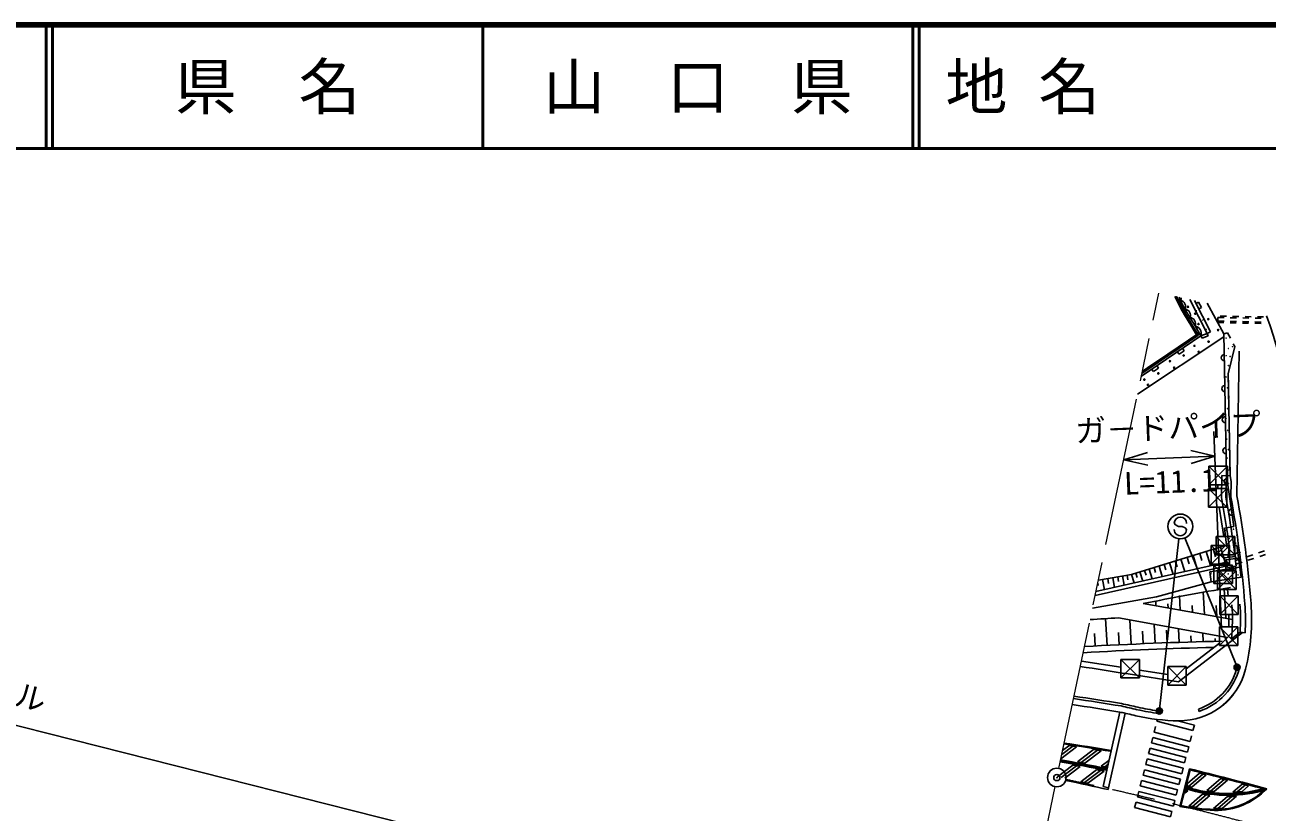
# Model space of a CAD drawing. Units: millimetres, scale not verified. Extents: x 40000 to 680000, y 20000 to 380000.
# Drawn here: x 296022 to 396354, y 316388 to 380000 of the extents above; entities that cross this region are included whole.
import ezdxf
from ezdxf.enums import TextEntityAlignment as Align

# ---------------------------------------------------------------- set-up
doc = ezdxf.new("R2010")
doc.units = ezdxf.units.MM
doc.header["$LTSCALE"] = 1000
doc.header["$PDMODE"] = 32
doc.header["$PDSIZE"] = 500
doc.linetypes.add('CHAIN', pattern=[18.5, 12, -1.5, 3.5, -1.5])
doc.layers.add('作業ﾚｲﾔ1', color=7, linetype='Continuous', lineweight=25)
doc.styles.add('@ＭＳ ゴシック', font='')
doc.styles.add('ＭＳ ゴシック', font='')
doc.styles.get('@ＭＳ ゴシック').set_extended_font_data('@MS Gothic')
doc.styles.get('ＭＳ ゴシック').set_extended_font_data('MS Gothic')

msp = doc.modelspace()

# ---------------------------------------------------------------- hatches: boundary and pattern name
at = {"layer": '作業ﾚｲﾔ1'}
msp.add_hatch(color=256, dxfattribs=at).paths.add_polyline_path([(393685, 325863), (393549, 325932), (393527, 325903), (393505, 325875), (393482, 325847), (393459, 325819), (393436, 325791), (393413, 325764), (393390, 325736), (393366, 325709), (393342, 325682), (393318, 325655), (393294, 325628), (393270, 325602), (393245, 325575), (393221, 325549), (393196, 325523), (393171, 325497), (393146, 325471), (393120, 325445), (393095, 325420), (393069, 325394), (393043, 325369), (393017, 325344), (392991, 325319), (392965, 325295), (392938, 325270), (392912, 325246), (392885, 325222), (392858, 325198), (392831, 325174), (392804, 325151), (392776, 325127), (392749, 325104), (392721, 325081), (392693, 325058), (392665, 325035), (392812, 324961), (392839, 324984), (392867, 325007), (392894, 325031), (392921, 325054), (392949, 325078), (392975, 325102), (393002, 325125), (393029, 325150), (393055, 325174), (393082, 325198), (393108, 325223), (393134, 325248), (393160, 325273), (393185, 325298), (393211, 325323), (393236, 325349), (393261, 325374), (393286, 325400), (393311, 325426), (393336, 325452), (393361, 325479), (393385, 325505), (393409, 325532), (393433, 325558), (393457, 325585), (393481, 325612), (393504, 325640), (393527, 325667), (393550, 325694), (393573, 325722), (393596, 325750), (393619, 325778), (393641, 325806), (393663, 325834)])

# ---------------------------------------------------------------- linework, layer by layer
at = {"layer": '作業ﾚｲﾔ1', "lineweight": 140}
msp.add_line((680000, 380000), (40000, 380000), dxfattribs=at)
at = {"layer": '作業ﾚｲﾔ1', "lineweight": 50}
for p, q in [((297750, 380000), (297750, 370000)), ((298250, 380000), (298250, 370000)), ((333000, 380000), (333000, 370000)), ((367750, 380000), (367750, 370000)), ((368250, 380000), (368250, 370000)), ((40000, 370000), (680000, 370000))]:
    msp.add_line(p, q, dxfattribs=at)
at = {"layer": '作業ﾚｲﾔ1', "linetype": 'CHAIN', "lineweight": 13}
for p, q in [((379524, 319919), (387608, 358327)), ((379215, 318451), (373715, 292316))]:
    msp.add_line(p, q, dxfattribs=at)
at = {"layer": '作業ﾚｲﾔ1'}
for p, q in [((389199, 357457), (388904, 358055)), ((388991, 357905), (388919, 358051)), ((389002, 357910), (388934, 358048)), ((389013, 357916), (388948, 358045)), ((389023, 357921), (388963, 358042)), ((389034, 357926), (388978, 358039)), ((389045, 357932), (388993, 358036)), ((389056, 357937), (389008, 358033)), ((389066, 357942), (389023, 358029)), ((389077, 357948), (389038, 358026)), ((389307, 357510), (389053, 358023)), ((389479, 356891), (389199, 357457)), ((389429, 357020), (389210, 357462)), ((389440, 357025), (389221, 357468)), ((389451, 357030), (389232, 357473)), ((389362, 357730), (389235, 357985)), ((389461, 357035), (389242, 357478)), ((389472, 357041), (389253, 357484)), ((389483, 357046), (389264, 357489)), ((389494, 357051), (389275, 357494)), ((389504, 357057), (389285, 357500)), ((389515, 357062), (389296, 357505)), ((389585, 356949), (389307, 357510)), ((389716, 357021), (389362, 357730)), ((391504, 355064), (390105, 357802)), ((391771, 355200), (390482, 357722)), ((390823, 357605), (390600, 357491)), ((391050, 357160), (390823, 357605)), ((392861, 355038), (391499, 357508)), ((389669, 356577), (389479, 356891)), ((389772, 356639), (389585, 356949)), ((390181, 355732), (389669, 356577)), ((389936, 356161), (389680, 356583)), ((389946, 356167), (389690, 356590)), ((389956, 356173), (389700, 356596)), ((389966, 356180), (389710, 356602)), ((390123, 356350), (389716, 357021)), ((389977, 356186), (389721, 356608)), ((389987, 356192), (389731, 356615)), ((389997, 356198), (389741, 356621)), ((390007, 356204), (389751, 356627)), ((390018, 356211), (389762, 356633)), ((390284, 355794), (389772, 356639)), ((390529, 355679), (390123, 356350)), ((390828, 357046), (391050, 357160)), ((392372, 356058), (392378, 356358)), ((392378, 356358), (392878, 356348)), ((392569, 356464), (393069, 356454)), ((393378, 356338), (393878, 356329)), ((393569, 356445), (394069, 356435)), ((394378, 356319), (394878, 356309)), ((394569, 356425), (395069, 356416)), ((395378, 356300), (395878, 356290)), ((395569, 356406), (396069, 356396)), ((390646, 354965), (390181, 355732)), ((390447, 355316), (390191, 355738)), ((390458, 355322), (390202, 355745)), ((390468, 355328), (390212, 355751)), ((390478, 355334), (390222, 355757)), ((390488, 355341), (390232, 355763)), ((390499, 355347), (390243, 355769)), ((390509, 355353), (390253, 355776)), ((390519, 355359), (390263, 355782)), ((390529, 355365), (390274, 355788)), ((390807, 354930), (390284, 355794)), ((391009, 354885), (390529, 355679)), ((392359, 355948), (392859, 355938)), ((392372, 356058), (392872, 356048)), ((393359, 355929), (393859, 355919)), ((393372, 356038), (393872, 356029)), ((394359, 355909), (394859, 355900)), ((394372, 356019), (394872, 356009)), ((395359, 355890), (395858, 355880)), ((395372, 356000), (395872, 355990)), ((392865, 354785), (385886, 350149)), ((386197, 351625), (391009, 354885)), ((389174, 353968), (390005, 354531)), ((389242, 353869), (390072, 354432)), ((389596, 354240), (390012, 354521)), ((389603, 354230), (390018, 354511)), ((389610, 354220), (390025, 354501)), ((389617, 354210), (390032, 354491)), ((389623, 354200), (390039, 354481)), ((389630, 354190), (390045, 354471)), ((389637, 354180), (390052, 354461)), ((389643, 354170), (390059, 354451)), ((389650, 354160), (390065, 354442)), ((390005, 354531), (390745, 355032)), ((390072, 354432), (390807, 354930)), ((390427, 354802), (390751, 355022)), ((390434, 354792), (390758, 355012)), ((390440, 354782), (390764, 355002)), ((390447, 354773), (390770, 354991)), ((390454, 354763), (390776, 354981)), ((390461, 354753), (390782, 354971)), ((390467, 354743), (390789, 354961)), ((390474, 354733), (390795, 354950)), ((390481, 354723), (390801, 354940)), ((391108, 354691), (391009, 354885)), ((391599, 354880), (391108, 354691)), ((391504, 355064), (391599, 354880)), ((393159, 355118), (392861, 355038)), ((392861, 355038), (393065, 343572)), ((393388, 354673), (393159, 355118)), ((393731, 354005), (393617, 354228)), ((387513, 352843), (388344, 353405)), ((387581, 352743), (388411, 353306)), ((387935, 353114), (388350, 353396)), ((387942, 353104), (388357, 353386)), ((387949, 353094), (388364, 353376)), ((387955, 353084), (388371, 353366)), ((387962, 353074), (388377, 353356)), ((387969, 353065), (388384, 353346)), ((387976, 353055), (388391, 353336)), ((387982, 353045), (388398, 353326)), ((387989, 353035), (388404, 353316)), ((388344, 353405), (389174, 353968)), ((388411, 353306), (389242, 353869)), ((388766, 353677), (389181, 353958)), ((388772, 353667), (389188, 353948)), ((388779, 353657), (389194, 353938)), ((388786, 353647), (389201, 353928)), ((388793, 353637), (389208, 353919)), ((388799, 353627), (389215, 353909)), ((388806, 353617), (389221, 353899)), ((388813, 353607), (389228, 353889)), ((388820, 353597), (389235, 353879)), ((389096, 353589), (389236, 353382)), ((389236, 353382), (389650, 353663)), ((389650, 353663), (389510, 353870)), ((393731, 354005), (393218, 351800)), ((394091, 353643), (393916, 341954)), ((386242, 351836), (386750, 352181)), ((386267, 351999), (386683, 352280)), ((386274, 351989), (386689, 352270)), ((386281, 351979), (386696, 352260)), ((386288, 351969), (386703, 352250)), ((386294, 351959), (386710, 352240)), ((386301, 351949), (386716, 352230)), ((386308, 351939), (386723, 352220)), ((386314, 351929), (386730, 352210)), ((386321, 351919), (386736, 352201)), ((386328, 351909), (386743, 352191)), ((386683, 352280), (387513, 352843)), ((386750, 352181), (387581, 352743)), ((387026, 352187), (387167, 351980)), ((387105, 352551), (387520, 352833)), ((387111, 352542), (387527, 352823)), ((387118, 352532), (387533, 352813)), ((387125, 352522), (387540, 352803)), ((387132, 352512), (387547, 352793)), ((387138, 352502), (387554, 352783)), ((387145, 352492), (387560, 352773)), ((387152, 352482), (387567, 352763)), ((387158, 352472), (387574, 352753)), ((387167, 351980), (387581, 352260)), ((387581, 352260), (387440, 352467)), ((393218, 351800), (393365, 343596)), ((393227, 351301), (393236, 350801)), ((393245, 350301), (393254, 349801)), ((393263, 349301), (393272, 348801)), ((393281, 348301), (393290, 347801)), ((392678, 331200), (392052, 347153)), ((393299, 347301), (393308, 346801)), ((393317, 346301), (393326, 345801)), ((386685, 345459), (384775, 344866)), ((392130, 345155), (384775, 344866)), ((392130, 345155), (390180, 345596)), ((390220, 344562), (392130, 345155)), ((393335, 345301), (393344, 344802)), ((384775, 344866), (386725, 344425)), ((391644, 342837), (391644, 344337)), ((391644, 344337), (393144, 344337)), ((393144, 344337), (391644, 342837)), ((393144, 342837), (391644, 344337)), ((393144, 344337), (393144, 342837)), ((393352, 344302), (393361, 343802)), ((392694, 343581), (392657, 341801)), ((392694, 343581), (393370, 343564)), ((393065, 343572), (393024, 341831)), ((393065, 343572), (393663, 339462)), ((393365, 343596), (393442, 343065)), ((391606, 341027), (391606, 342527)), ((391606, 342527), (393106, 342527)), ((393106, 342527), (391606, 341027)), ((393106, 341027), (391606, 342527)), ((393144, 342837), (391644, 342837)), ((392378, 342837), (392372, 342527)), ((393106, 342527), (393106, 341027)), ((393442, 343065), (393424, 341864)), ((393106, 341027), (391606, 341027)), ((392479, 341027), (392864, 338670)), ((388946, 339613), (388847, 339731)), ((389191, 339474), (388946, 339613)), ((389492, 339471), (389191, 339474)), ((389737, 339360), (389492, 339471)), ((389843, 339223), (389737, 339360)), ((393663, 339462), (392918, 339345)), ((393073, 337947), (392918, 339345)), ((387661, 324718), (389228, 338479)), ((393872, 328239), (389715, 338545)), ((392236, 337170), (392236, 338670)), ((392236, 338670), (393736, 338670)), ((393736, 338670), (392236, 337170)), ((393736, 337170), (392236, 338670)), ((393736, 338670), (393736, 337170)), ((385394, 335594), (393073, 337947)), ((390380, 337122), (390705, 336061)), ((390910, 337284), (391079, 336734)), ((391440, 337447), (391789, 336307)), ((391826, 336437), (391826, 337937)), ((391826, 337937), (393326, 337937)), ((393326, 337937), (391826, 336437)), ((393326, 336437), (391826, 337937)), ((392010, 337621), (392191, 337030)), ((393736, 337170), (392236, 337170)), ((392580, 337796), (392955, 336571)), ((393286, 337942), (393201, 336971)), ((393326, 337937), (393326, 336437)), ((393823, 337929), (393896, 337928)), ((393896, 337928), (394248, 335381)), ((394713, 337025), (395188, 337181)), ((395663, 337337), (396138, 337493)), ((395756, 337052), (396231, 337208)), ((382463, 333885), (393124, 336302)), ((382531, 334208), (393077, 336599)), ((387222, 336154), (387348, 335741)), ((387620, 336276), (387881, 335421)), ((388047, 336407), (388183, 335964)), ((388474, 336538), (388756, 335619)), ((388934, 336679), (389080, 336202)), ((389393, 336819), (389695, 335832)), ((389886, 336970), (390043, 336459)), ((394126, 336172), (391722, 335800)), ((393326, 336437), (391826, 336437)), ((392046, 334853), (392046, 336353)), ((392046, 336353), (393546, 336353)), ((393546, 336353), (392046, 334853)), ((393546, 334853), (392046, 336353)), ((392692, 336353), (392680, 336437)), ((392915, 336931), (393759, 337048)), ((393052, 335941), (392915, 336931)), ((393798, 336884), (393051, 336767)), ((393051, 336767), (393148, 336149)), ((393858, 336261), (393148, 336149)), ((393546, 336353), (393546, 334853)), ((393761, 336879), (393858, 336261)), ((393786, 336720), (394238, 336869)), ((393833, 336420), (394332, 336584)), ((394807, 336740), (395282, 336896)), ((330738, 314410), (248906, 335189)), ((382725, 335130), (385394, 335594)), ((383067, 335189), (383211, 334362)), ((383480, 335261), (383550, 334858)), ((383894, 335333), (384030, 334548)), ((384286, 335401), (384353, 335019)), ((384678, 335470), (384808, 334724)), ((385051, 335534), (385114, 335171)), ((385394, 335594), (385606, 334905)), ((385739, 335700), (385848, 335342)), ((386084, 335805), (386310, 335065)), ((386454, 335919), (386571, 335535)), ((386824, 336032), (387068, 335237)), ((391722, 335800), (391844, 335010)), ((394248, 335381), (391844, 335010)), ((392349, 334390), (392349, 335890)), ((392349, 335890), (393849, 335890)), ((393849, 335890), (392349, 334390)), ((393849, 334390), (392349, 335890)), ((393877, 336055), (393052, 335941)), ((393849, 335890), (393849, 334390)), ((382672, 334877), (382705, 334689)), ((391844, 335010), (387406, 333786)), ((391300, 332354), (391197, 334191)), ((393546, 334853), (392046, 334853)), ((393849, 334390), (392349, 334390)), ((393025, 332056), (392891, 334435)), ((393210, 333862), (393164, 334390)), ((382253, 332883), (387406, 333786)), ((393551, 331950), (386336, 333245)), ((387375, 333059), (387351, 333468)), ((388356, 332883), (388337, 333227)), ((389337, 332707), (389271, 333896)), ((392525, 332362), (392525, 333862)), ((392525, 333862), (394025, 333862)), ((394025, 333862), (392525, 332362)), ((394025, 332362), (392525, 333862)), ((394025, 333862), (394025, 332362)), ((390319, 332530), (390288, 333088)), ((392280, 332214), (392232, 333075)), ((394025, 332362), (392525, 332362)), ((393256, 331359), (393267, 332362)), ((383433, 329864), (383311, 332035)), ((393135, 330501), (384336, 332081)), ((385371, 329958), (385261, 331915)), ((387309, 330039), (387224, 331562)), ((388279, 330075), (388222, 331098)), ((389249, 330108), (389187, 331210)), ((392498, 329859), (392498, 331359)), ((392498, 331359), (393998, 331359)), ((393998, 331359), (392498, 329859)), ((393998, 329859), (392498, 331359)), ((393998, 331359), (393998, 329859)), ((382465, 329817), (382408, 330816)), ((384402, 329911), (384346, 330910)), ((386340, 330005), (386284, 331004)), ((389195, 326927), (394368, 330902)), ((390218, 330144), (390191, 330628)), ((391188, 330177), (391150, 330857)), ((392159, 330189), (392147, 330408)), ((393463, 330396), (394170, 330939)), ((394170, 330939), (394566, 330865)), ((389823, 327977), (392498, 330032)), ((393998, 329859), (392498, 329859)), ((384539, 328100), (381349, 328592)), ((384539, 327234), (384539, 328734)), ((384539, 328734), (386039, 328734)), ((386039, 328734), (384539, 327234)), ((386039, 327234), (384539, 328734)), ((386039, 328734), (386039, 327234)), ((388323, 326651), (388323, 328151)), ((388323, 328151), (389823, 328151)), ((389823, 328151), (388323, 326651)), ((389823, 326651), (388323, 328151)), ((389823, 328151), (389823, 326651)), ((386039, 327234), (384539, 327234)), ((385126, 327554), (389195, 326927)), ((386039, 327868), (388323, 327516)), ((394073, 328064), (394122, 328052)), ((389823, 326651), (388323, 326651)), ((384447, 324478), (383099, 318452)), ((387622, 324370), (387627, 324420)), ((390812, 324722), (390876, 324533)), ((387344, 323299), (387231, 322863)), ((387495, 323882), (387457, 323735)), ((387457, 323735), (390361, 322982)), ((390474, 323418), (389113, 323771)), ((390474, 323418), (390361, 322982)), ((387118, 322428), (387006, 321992)), ((387118, 322428), (390023, 321675)), ((387231, 322863), (390135, 322111)), ((390248, 322547), (390135, 322111)), ((379704, 320710), (380965, 321667)), ((380655, 321714), (379759, 321034)), ((380344, 321761), (379829, 321370)), ((382338, 321454), (381038, 320467)), ((382646, 321405), (381337, 320412)), ((381636, 320357), (382954, 321357)), ((383721, 321233), (383754, 321380)), ((386893, 321556), (386780, 321121)), ((386780, 321121), (389684, 320369)), ((386893, 321556), (389797, 320804)), ((387006, 321992), (389910, 321240)), ((390023, 321675), (389910, 321240)), ((380661, 320181), (379432, 319248)), ((380960, 320126), (379723, 319187)), ((380014, 319125), (381260, 320071)), ((383497, 320231), (383258, 320050)), ((386667, 320685), (386554, 320250)), ((386554, 320250), (389458, 319497)), ((386667, 320685), (389571, 319933)), ((389797, 320804), (389684, 320369)), ((382586, 319822), (381303, 318848)), ((382883, 319765), (381592, 318785)), ((381881, 318722), (383181, 319708)), ((386441, 319814), (386329, 319378)), ((386329, 319378), (389233, 318626)), ((386441, 319814), (389345, 319062)), ((389345, 319062), (389233, 318626)), ((390077, 319893), (389291, 316857)), ((390131, 319803), (389383, 316915)), ((389571, 319933), (389458, 319497)), ((391165, 319469), (390001, 318473)), ((390259, 318398), (391432, 319402)), ((392619, 319101), (391486, 318131)), ((383505, 318207), (383538, 318353)), ((385990, 318071), (385877, 317636)), ((385990, 318071), (388894, 317319)), ((386216, 318943), (386103, 318507)), ((389007, 317755), (386103, 318507)), ((386216, 318943), (389120, 318190)), ((389120, 318190), (389007, 317755)), ((389850, 318415), (389812, 318270)), ((392885, 319033), (391782, 318089)), ((392088, 318054), (393151, 318964)), ((394331, 318658), (393572, 318008)), ((394596, 318588), (393941, 318028)), ((394328, 318063), (394860, 318519)), ((385764, 317200), (385651, 316765)), ((385764, 317200), (388668, 316448)), ((385877, 317636), (388781, 316884)), ((388894, 317319), (388781, 316884)), ((391140, 317835), (390021, 316878)), ((391428, 317786), (390316, 316834)), ((390616, 316795), (391725, 317743)), ((393154, 317650), (392027, 316686)), ((393506, 317656), (392369, 316682)), ((392738, 316702), (393872, 317673)), ((385651, 316765), (388556, 316012)), ((388668, 316448), (388556, 316012))]:
    msp.add_line(p, q, dxfattribs=at)
for points in [[(391009, 354885), (391504, 355064), (391771, 355200)], [(383538, 318353), (384887, 324380), (384887, 324379)], [(383449, 320013), (383573, 320572), (382961, 320107)], [(383396, 319769), (383394, 319769), (383427, 319916), (383425, 319916)], [(390897, 319536), (389924, 318703), (389875, 318512)], [(389787, 318173), (389727, 317942), (389941, 318125)]]:
    msp.add_lwpolyline(points, dxfattribs=at)
for centre, radius in [((389970, 357218), 50), ((390550, 356664), 50), ((390666, 356895), 10), ((391609, 356222), 50), ((390806, 355833), 50), ((391161, 356136), 10), ((391425, 355379), 10), ((392399, 355337), 50), ((391624, 354399), 50), ((393050, 354685), 10), ((389608, 353287), 50), ((390489, 354066), 50), ((390822, 353584), 50), ((393043, 353265), 10), ((393240, 353848), 10), ((393372, 353207), 10), ((393553, 353999), 10), ((388512, 352827), 50), ((388843, 352295), 50), ((393216, 352459), 10), ((386435, 351336), 50), ((387568, 351836), 50), ((393028, 351554), 10), ((386723, 350919), 50), ((393141, 350675), 10), ((392997, 349834), 10), ((393037, 348182), 10), ((393171, 348988), 10), ((393169, 347234), 10), ((393102, 346524), 10), ((393226, 345681), 10), ((393126, 344993), 10), ((393263, 344018), 10), ((393231, 342951), 10), ((393447, 341505), 10), ((389341, 339473), 1000), ((393046, 339176), 10), ((393630, 339248), 10), ((393746, 340034), 10), ((393281, 338492), 10), ((393839, 338124), 10), ((393912, 338768), 10), ((394166, 337362), 10), ((391863, 335668), 10), ((392439, 335320), 10), ((393210, 335632), 10), ((393791, 335999), 10), ((394009, 335563), 10), ((395038, 330600), 10), ((393928, 328100), 150), ((393928, 328100), 120), ((393928, 328100), 90), ((393928, 328100), 60), ((393928, 328100), 30), ((387644, 324569), 150), ((387644, 324569), 120), ((387644, 324569), 90), ((387644, 324569), 60), ((387644, 324569), 30), ((379369, 319185), 750)]:
    msp.add_circle(centre, radius, dxfattribs=at)
for centre, radius, start, end in [((388923, 357954), 493, 332.99949, 359.14377), ((389277, 357245), 493, 332.99949, 80.10281), ((389676, 356538), 485, 337.1841, 85.20932), ((390082, 355867), 485, 337.1841, 85.20932), ((308324, 326366), 93000, 1.80892, 18.9036), ((390406, 355062), 629, 343.69146, 78.70196), ((392895, 353101), 250, 91.02378, 271.02378), ((392940, 350601), 250, 91.02378, 271.02378), ((392984, 348102), 250, 91.02378, 271.02378), ((393029, 345602), 250, 91.02378, 271.02378), ((393133, 343107), 250, 98.27022, 278.27022), ((308383, 326081), 85728, 7.9526, 10.56631), ((308324, 326366), 86100, 7.12685, 10.34712), ((308324, 326366), 86500, 4.53956, 10.3211), ((308324, 326366), 87000, 4.53956, 10.3211), ((389347, 339727), 500, 359.55488, 179.55488), ((393493, 340633), 250, 98.27022, 278.27022), ((389343, 339227), 500, 179.55488, 359.55488), ((394009, 337112), 250, 97.88736, 277.88736), ((445455, 31096), 307879, 99.73548, 101.07073), ((378608, 332017), 14944, 353.7707, 4.26714), ((378603, 331946), 15600, 356.29878, 4.53956), ((378603, 331946), 16000, 356.12564, 4.53956), ((378603, 331946), 16500, 345.9119, 4.53956), ((401149, 24661), 307879, 93.13043, 93.55562), ((399236, 22391), 307879, 91.21319, 93.28455), ((399263, 21905), 307879, 91.33979, 93.30904), ((335478, 23856), 307729, 80.71547, 81.44435), ((389272, 329269), 5500, 269.16728, 345.9119), ((389272, 329269), 4800, 288.71048, 344.12133), ((389272, 329269), 5000, 288.71048, 345.9119), ((335478, 23866), 304574, 80.74785, 81.47856), ((335478, 23865), 305075, 80.74239, 81.47308), ((335478, 23865), 305275, 80.74129, 81.47088), ((317582, 25617), 306950, 77.13726, 77.38986), ((317582, 25617), 306250, 77.30458, 77.38877), ((317582, 25617), 306250, 77.13726, 77.38877), ((317582, 25617), 306750, 77.13726, 77.38877), ((389432, 340267), 16500, 257.13726, 269.16728), ((389432, 340267), 16000, 257.13726, 263.50342), ((389432, 340267), 15800, 257.13726, 262.95947), ((335479, 23878), 301318, 80.7838, 81.51458), ((335479, 23878), 301394, 80.78295, 81.51374), ((335479, 23878), 301244, 81.31544, 81.43477), ((335479, 23878), 301244, 80.93257, 81.05113), ((326513, 24482), 300716, 79.09625, 79.8243), ((326513, 24482), 300791, 79.09625, 79.82387), ((326513, 24482), 300866, 79.09625, 79.82344), ((326513, 24482), 300966, 79.82036, 79.82288), ((326513, 24482), 300616, 79.50698, 79.62305), ((326513, 24482), 300966, 79.44637, 79.5622), ((326513, 24482), 300966, 79.09525, 79.18974), ((326513, 24482), 300616, 79.13441, 79.2498), ((317582, 25617), 303075, 74.94182, 76.16078), ((317582, 25617), 303000, 74.96584, 76.14677), ((317582, 25617), 302925, 75.88971, 75.9941), ((317582, 25617), 302925, 75.55424, 75.65821), ((317582, 25617), 299925, 77.30282, 77.97122), ((317582, 25617), 300075, 77.62702, 77.73998), ((317582, 25617), 300075, 77.30284, 77.38877), ((393164, 328817), 11167, 252.3986, 253.22774), ((393164, 328817), 11067, 252.37075, 284.4162), ((393164, 328817), 10992, 252.32802, 285.90493), ((393164, 328817), 10917, 252.32802, 284.45033), ((393164, 328817), 10817, 252.29887, 254.42447), ((393164, 328817), 10817, 261.07716, 264.2912), ((392262, 322106), 5575, 268.31782, 316.72947), ((392262, 322106), 5500, 268.31782, 315.41517), ((393164, 328817), 10817, 272.1625, 276.18098), ((317582, 25617), 302925, 75.22015, 75.32369), ((317582, 25617), 302925, 74.99052, 75.01908), ((392262, 322106), 5425, 312.3824, 314.04579), ((393164, 328817), 11167, 259.55956, 262.59704), ((393164, 328817), 11167, 269.95004, 273.63802), ((392585, 333101), 16575, 258.53705, 268.31783), ((392585, 333101), 16500, 258.81182, 268.31783), ((392585, 333101), 16425, 261.0203, 263.11655), ((392585, 333101), 16425, 268.05333, 268.31783), ((392262, 322106), 5425, 268.31782, 275.03247)]:
    msp.add_arc(centre, radius, start, end, dxfattribs=at)
at = {"layer": '作業ﾚｲﾔ1', "linetype": 'CHAIN', "lineweight": 13}
msp.add_arc((317582, 25617), 300000, 73.99102, 77.97125, dxfattribs=at)
at = {"layer": '作業ﾚｲﾔ1'}
for p in [(393928, 328100), (387644, 324569), (379369, 319185)]:
    msp.add_point(p, dxfattribs=at)

# ---------------------------------------------------------------- texts
at = {"layer": '作業ﾚｲﾔ1', "style": 'ＭＳ ゴシック'}
for s, p in [('県\u3000名', (315625, 375000)), ('山\u3000口\u3000県', (350375, 375000))]:
    msp.add_text(s, height=3666, dxfattribs=at).set_placement(p, align=Align.MIDDLE_CENTER)
msp.add_text('地 名', height=3666, dxfattribs=at).set_placement((370380, 375000), align=Align.MIDDLE_LEFT)
for s, rotation, p in [('ガ－ドパイプ', 2.249, (388413, 346010)), ('ガ－ドレ－ル', 345.752, (290068, 325769))]:
    msp.add_text(s, height=1833, rotation=rotation, dxfattribs=at).set_placement(p, align=Align.BOTTOM_CENTER)
at = {"layer": '作業ﾚｲﾔ1', "style": '@ＭＳ ゴシック'}
msp.add_text('L=11.1', height=1833, rotation=2.249, dxfattribs=at).set_placement((388492, 344011), align=Align.TOP_CENTER)

doc.saveas('drawing.dxf')
